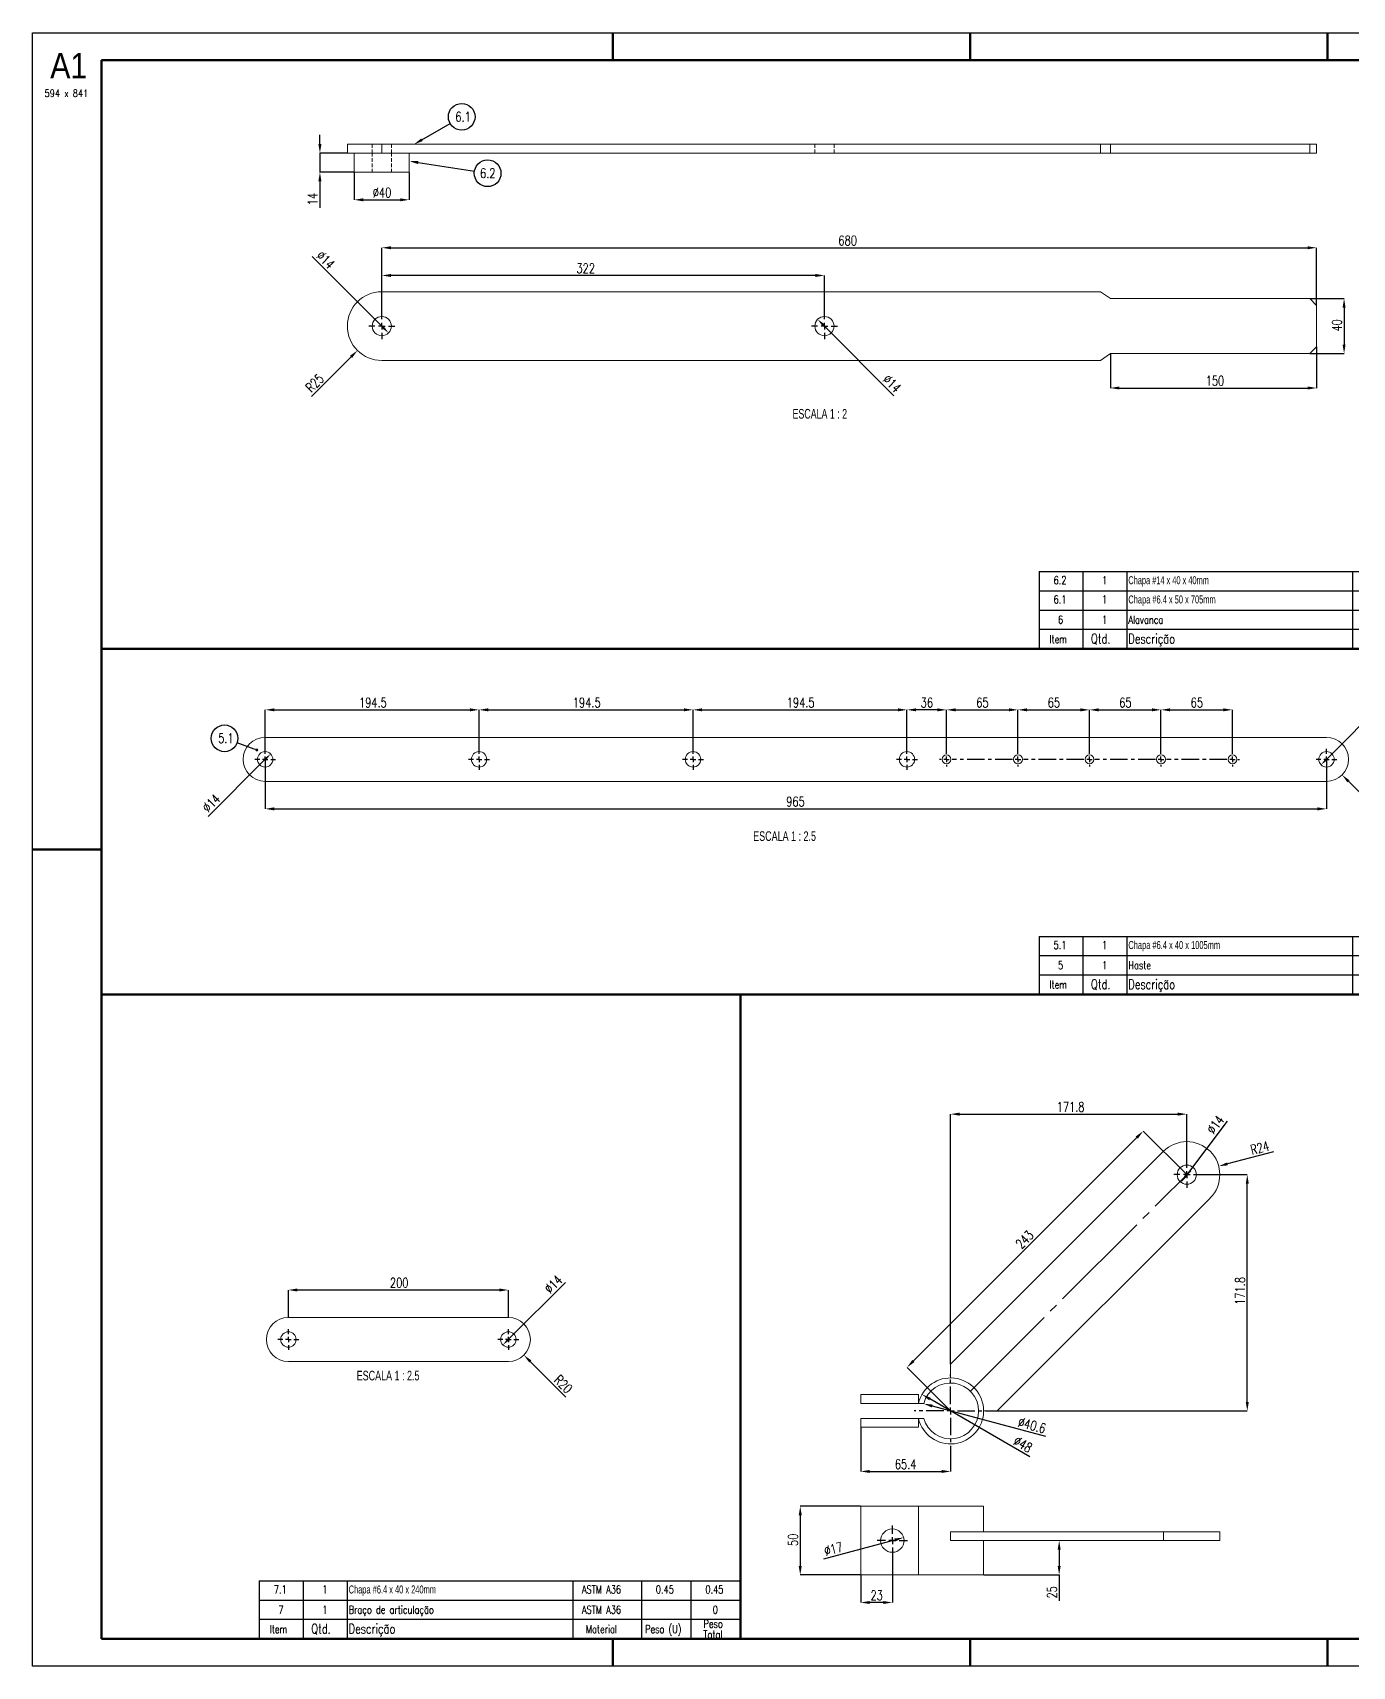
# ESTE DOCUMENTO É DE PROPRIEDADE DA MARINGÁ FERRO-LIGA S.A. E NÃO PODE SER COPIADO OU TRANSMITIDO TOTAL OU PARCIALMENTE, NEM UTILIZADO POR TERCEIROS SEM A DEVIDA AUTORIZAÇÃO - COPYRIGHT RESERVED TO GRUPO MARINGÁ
# Model space of a CAD drawing. Header units: millimetres. Extents: x 8191 to 9032, y 1301 to 1895.
# Drawn here: x 8191 to 8670, y 1301 to 1895 of the extents above; entities that cross this region are included whole.
import ezdxf

# ---------------------------------------------------------------- set-up
doc = ezdxf.new("R2010")
doc.units = ezdxf.units.MM
for name, pattern in [('SLD-Mista-longa', [19.05, 15.24, -1.27, 1.27, -1.27]), ('SLD-Mista-simples', [10.16, 6.35, -1.27, 1.27, -1.27]), ('SLD-Sólida', [0]), ('SLD-Tracejada', [1.905, 1.27, -0.635])]:
    doc.linetypes.add(name, pattern=pattern)
for name, color, linetype in [('CENTRO', 6, 'SLD-Mista-simples'), ('COTA', 1, 'SLD-Sólida'), ('FOLHA', 7, 'Continuous'), ('FORMATO', 90, 'SLD-Sólida'), ('Invisivel', 50, 'SLD-Tracejada'), ('TEXTO', 7, 'SLD-Sólida')]:
    doc.layers.add(name, color=color, linetype=linetype)
doc.layers.add('ID05', color=2, linetype='Continuous', lineweight=50)
doc.styles.add('RMN', font='ROMANS9.SHX', dxfattribs={"width": 0.85})
doc.styles.add('SLDTEXTSTYLE10', font='TXT', dxfattribs={"width": 0.696429})
doc.styles.add('SLDTEXTSTYLE3', font='SIMPLEX')
doc.styles.add('SLDTEXTSTYLE6', font='TXT', dxfattribs={"width": 0.7})
doc.styles.add('SLDTEXTSTYLE7', font='TXT', dxfattribs={"width": 0.698276})
doc.styles.add('SLDTEXTSTYLE8', font='TXT', dxfattribs={"width": 0.696429})
doc.styles.add('SLDTEXTSTYLE9', font='TXT', dxfattribs={"width": 0.6875})
doc.styles.add('SSN', font='sas_____.pfb', dxfattribs={"width": 0.85})

# ---------------------------------------------------------------- blocks, each defined once
blk = doc.blocks.new('A$C717d2b6b')
at = {"layer": 'TEXTO'}
for p, q in [((0, 28.09), (0, 21.09)), ((0, 28.09), (16, 28.09)), ((16, 28.09), (16, 21.09)), ((16, 28.09), (32, 28.09)), ((32, 28.09), (32, 21.09)), ((32, 28.09), (114, 28.09)), ((114, 28.09), (114, 21.09)), ((114, 28.09), (139, 28.09)), ((139, 28.09), (139, 21.09)), ((139, 28.09), (157, 28.09)), ((157, 28.09), (157, 21.09)), ((157, 28.09), (175, 28.09)), ((175, 28.09), (175, 21.09)), ((0, 21.09), (0, 14.09)), ((0, 21.09), (16, 21.09)), ((16, 21.09), (16, 14.09)), ((16, 21.09), (32, 21.09)), ((32, 21.09), (32, 14.09)), ((32, 21.09), (114, 21.09)), ((114, 21.09), (114, 14.09)), ((114, 21.09), (139, 21.09)), ((139, 21.09), (139, 14.09)), ((139, 21.09), (157, 21.09)), ((157, 21.09), (157, 14.09)), ((157, 21.09), (175, 21.09)), ((175, 21.09), (175, 14.09)), ((0, 14.09), (0, 7.09)), ((0, 14.09), (16, 14.09)), ((16, 14.09), (16, 7.09)), ((16, 14.09), (32, 14.09)), ((32, 14.09), (32, 7.09)), ((32, 14.09), (114, 14.09)), ((114, 14.09), (114, 7.09)), ((114, 14.09), (139, 14.09)), ((139, 14.09), (139, 7.09)), ((139, 14.09), (157, 14.09)), ((157, 14.09), (157, 7.09)), ((157, 14.09), (175, 14.09)), ((175, 14.09), (175, 7.09)), ((0, 7.09), (0, 0)), ((0, 7.09), (16, 7.09)), ((16, 7.09), (16, 0)), ((16, 7.09), (32, 7.09)), ((32, 7.09), (32, 0)), ((32, 7.09), (114, 7.09)), ((114, 7.09), (114, 0)), ((114, 7.09), (139, 7.09)), ((139, 7.09), (139, 0)), ((139, 7.09), (157, 7.09)), ((157, 7.09), (157, 0)), ((157, 7.09), (175, 7.09)), ((175, 7.09), (175, 0)), ((0, 0), (16, 0)), ((16, 0), (32, 0)), ((32, 0), (114, 0)), ((114, 0), (139, 0)), ((139, 0), (157, 0)), ((157, 0), (175, 0))]:
    blk.add_line(p, q, dxfattribs=at)
for s, height, style, width, p in [('6.2', 2.91, 'SLDTEXTSTYLE3', 0.75, (5.31, 23.49)), ('1', 2.91, 'SLDTEXTSTYLE3', 0.75, (22.92, 23.49)), ('Chapa #14 x 40 x 40mm', 2.9104, 'SLDTEXTSTYLE7', 0.690476, (32.5, 23.49)), ('ASTM A36', 2.91, 'SLDTEXTSTYLE3', 0.75, (117.36, 23.49)), ('0.12', 2.91, 'SLDTEXTSTYLE3', 0.75, (144.24, 23.49)), ('0.12', 3.5, 'SLDTEXTSTYLE3', 0.75, (161.47, 23.34)), ('6.1', 2.91, 'SLDTEXTSTYLE3', 0.75, (5.31, 16.49)), ('1', 2.91, 'SLDTEXTSTYLE3', 0.75, (22.92, 16.49)), ('Chapa #6.4 x 50 x 705mm', 2.9104, 'SLDTEXTSTYLE6', 0.695652, (32.5, 16.49)), ('ASTM A36', 2.91, 'SLDTEXTSTYLE3', 0.75, (117.36, 16.49)), ('1.65', 2.91, 'SLDTEXTSTYLE3', 0.75, (144.24, 16.49)), ('1.65', 2.91, 'SLDTEXTSTYLE3', 0.75, (162.24, 16.49)), ('6', 2.91, 'SLDTEXTSTYLE3', 0.75, (6.92, 9.13)), ('1', 2.91, 'SLDTEXTSTYLE3', 0.75, (22.92, 9.13)), ('Alavanca', 2.91, 'SLDTEXTSTYLE3', 0.75, (32.5, 9.13)), ('ASTM A36', 2.91, 'SLDTEXTSTYLE3', 0.75, (117.36, 9.13)), ('0', 2.91, 'SLDTEXTSTYLE3', 0.75, (164.92, 9.13)), ('Peso', 2.91, 'SLDTEXTSTYLE3', 0.75, (161.57, 4.02)), ('Item', 2.91, 'SLDTEXTSTYLE3', 0.75, (3.82, 2.08)), ('Qtd.', 3.5, 'SLDTEXTSTYLE3', 0.75, (18.93, 1.93)), ('Descrição', 3.5, 'SLDTEXTSTYLE3', 0.75, (32.5, 1.93)), ('Material', 2.91, 'SLDTEXTSTYLE3', 0.75, (118.78, 2.08)), ('Peso (U)', 2.91, 'SLDTEXTSTYLE3', 0.75, (140.33, 2.08)), ('Total', 2.91, 'SLDTEXTSTYLE3', 0.75, (161.53, 0.14))]:
    blk.add_text(s, height=height, dxfattribs=dict(at, style=style, width=width)).set_placement(p)
blk = doc.blocks.new('A$C8d7c5466')
at = {"layer": 'TEXTO'}
for p, q in [((0, 21.09), (0, 14.09)), ((0, 21.09), (16, 21.09)), ((16, 21.09), (16, 14.09)), ((16, 21.09), (32, 21.09)), ((32, 21.09), (32, 14.09)), ((32, 21.09), (114, 21.09)), ((114, 21.09), (114, 14.09)), ((114, 21.09), (139, 21.09)), ((139, 21.09), (139, 14.09)), ((139, 21.09), (157, 21.09)), ((157, 21.09), (157, 14.09)), ((157, 21.09), (175, 21.09)), ((175, 21.09), (175, 14.09)), ((0, 14.09), (0, 7.09)), ((0, 14.09), (16, 14.09)), ((16, 14.09), (16, 7.09)), ((16, 14.09), (32, 14.09)), ((32, 14.09), (32, 7.09)), ((32, 14.09), (114, 14.09)), ((114, 14.09), (114, 7.09)), ((114, 14.09), (139, 14.09)), ((139, 14.09), (139, 7.09)), ((139, 14.09), (157, 14.09)), ((157, 14.09), (157, 7.09)), ((157, 14.09), (175, 14.09)), ((175, 14.09), (175, 7.09)), ((0, 7.09), (0, 0)), ((0, 7.09), (16, 7.09)), ((16, 7.09), (16, 0)), ((16, 7.09), (32, 7.09)), ((32, 7.09), (32, 0)), ((32, 7.09), (114, 7.09)), ((114, 7.09), (114, 0)), ((114, 7.09), (139, 7.09)), ((139, 7.09), (139, 0)), ((139, 7.09), (157, 7.09)), ((157, 7.09), (157, 0)), ((157, 7.09), (175, 7.09)), ((175, 7.09), (175, 0)), ((0, 0), (16, 0)), ((16, 0), (32, 0)), ((32, 0), (114, 0)), ((114, 0), (139, 0)), ((139, 0), (157, 0)), ((157, 0), (175, 0))]:
    blk.add_line(p, q, dxfattribs=at)
for s, height, style, width, p in [('5.1', 2.91, 'SLDTEXTSTYLE3', 0.75, (5.31, 16.49)), ('1', 2.91, 'SLDTEXTSTYLE3', 0.75, (22.92, 16.49)), ('Chapa #6.4 x 40 x 1005mm', 2.9104, 'SLDTEXTSTYLE8', 0.697917, (32.5, 16.49)), ('ASTM A36', 2.91, 'SLDTEXTSTYLE3', 0.75, (117.36, 16.49)), ('1.94', 2.91, 'SLDTEXTSTYLE3', 0.75, (144.24, 16.49)), ('1.94', 2.91, 'SLDTEXTSTYLE3', 0.75, (162.24, 16.49)), ('5', 2.91, 'SLDTEXTSTYLE3', 0.75, (6.92, 9.13)), ('1', 2.91, 'SLDTEXTSTYLE3', 0.75, (22.92, 9.13)), ('Haste', 2.91, 'SLDTEXTSTYLE3', 0.75, (32.5, 9.13)), ('ASTM A36', 2.91, 'SLDTEXTSTYLE3', 0.75, (117.36, 9.13)), ('0', 2.91, 'SLDTEXTSTYLE3', 0.75, (164.92, 9.13)), ('Peso', 2.91, 'SLDTEXTSTYLE3', 0.75, (161.57, 4.02)), ('Item', 2.91, 'SLDTEXTSTYLE3', 0.75, (3.82, 2.08)), ('Qtd.', 3.5, 'SLDTEXTSTYLE3', 0.75, (18.93, 1.93)), ('Descrição', 3.5, 'SLDTEXTSTYLE3', 0.75, (32.5, 1.93)), ('Material', 2.91, 'SLDTEXTSTYLE3', 0.75, (118.78, 2.08)), ('Peso (U)', 2.91, 'SLDTEXTSTYLE3', 0.75, (140.33, 2.08)), ('Total', 2.91, 'SLDTEXTSTYLE3', 0.75, (161.53, 0.14))]:
    blk.add_text(s, height=height, dxfattribs=dict(at, style=style, width=width)).set_placement(p)
blk = doc.blocks.new('A$C44af1f06')
at = {"layer": 'TEXTO'}
for p, q in [((0, 21.09), (0, 14.09)), ((0, 21.09), (16, 21.09)), ((16, 21.09), (16, 14.09)), ((16, 21.09), (32, 21.09)), ((32, 21.09), (32, 14.09)), ((32, 21.09), (114, 21.09)), ((114, 21.09), (114, 14.09)), ((114, 21.09), (139, 21.09)), ((139, 21.09), (139, 14.09)), ((139, 21.09), (157, 21.09)), ((157, 21.09), (157, 14.09)), ((157, 21.09), (175, 21.09)), ((175, 21.09), (175, 14.09)), ((0, 14.09), (0, 7.09)), ((0, 14.09), (16, 14.09)), ((16, 14.09), (16, 7.09)), ((16, 14.09), (32, 14.09)), ((32, 14.09), (32, 7.09)), ((32, 14.09), (114, 14.09)), ((114, 14.09), (114, 7.09)), ((114, 14.09), (139, 14.09)), ((139, 14.09), (139, 7.09)), ((139, 14.09), (157, 14.09)), ((157, 14.09), (157, 7.09)), ((157, 14.09), (175, 14.09)), ((175, 14.09), (175, 7.09)), ((0, 7.09), (0, 0)), ((0, 7.09), (16, 7.09)), ((16, 7.09), (16, 0)), ((16, 7.09), (32, 7.09)), ((32, 7.09), (32, 0)), ((32, 7.09), (114, 7.09)), ((114, 7.09), (114, 0)), ((114, 7.09), (139, 7.09)), ((139, 7.09), (139, 0)), ((139, 7.09), (157, 7.09)), ((157, 7.09), (157, 0)), ((157, 7.09), (175, 7.09)), ((175, 7.09), (175, 0)), ((0, 0), (16, 0)), ((16, 0), (32, 0)), ((32, 0), (114, 0)), ((114, 0), (139, 0)), ((139, 0), (157, 0)), ((157, 0), (175, 0))]:
    blk.add_line(p, q, dxfattribs=at)
for s, height, style, width, p in [('7.1', 2.91, 'SLDTEXTSTYLE3', 0.75, (5.31, 16.49)), ('1', 2.91, 'SLDTEXTSTYLE3', 0.75, (22.92, 16.49)), ('Chapa #6.4 x 40 x 240mm', 2.9104, 'SLDTEXTSTYLE6', 0.695652, (32.5, 16.49)), ('ASTM A36', 2.91, 'SLDTEXTSTYLE3', 0.75, (117.36, 16.49)), ('0.45', 2.91, 'SLDTEXTSTYLE3', 0.75, (144.24, 16.49)), ('0.45', 2.91, 'SLDTEXTSTYLE3', 0.75, (162.24, 16.49)), ('7', 2.91, 'SLDTEXTSTYLE3', 0.75, (6.92, 9.13)), ('1', 2.91, 'SLDTEXTSTYLE3', 0.75, (22.92, 9.13)), ('Braço de articulação', 2.9104, 'SLDTEXTSTYLE3', 0.75, (32.5, 9.13)), ('ASTM A36', 2.91, 'SLDTEXTSTYLE3', 0.75, (117.36, 9.13)), ('0', 2.91, 'SLDTEXTSTYLE3', 0.75, (164.92, 9.13)), ('Peso', 2.91, 'SLDTEXTSTYLE3', 0.75, (161.57, 4.02)), ('Item', 2.91, 'SLDTEXTSTYLE3', 0.75, (3.82, 2.08)), ('Qtd.', 3.5, 'SLDTEXTSTYLE3', 0.75, (18.93, 1.93)), ('Descrição', 3.5, 'SLDTEXTSTYLE3', 0.75, (32.5, 1.93)), ('Material', 2.91, 'SLDTEXTSTYLE3', 0.75, (118.78, 2.08)), ('Peso (U)', 2.91, 'SLDTEXTSTYLE3', 0.75, (140.33, 2.08)), ('Total', 2.91, 'SLDTEXTSTYLE3', 0.75, (161.53, 0.14))]:
    blk.add_text(s, height=height, dxfattribs=dict(at, style=style, width=width)).set_placement(p)

msp = doc.modelspace()

# ---------------------------------------------------------------- linework, layer by layer
at = {"linetype": 'SLD-Sólida', "lineweight": 18}
for p, q in [((8304.99, 1854.13), (8304.99, 1850.96)), ((8304.99, 1854.13), (8317.49, 1854.13)), ((8317.49, 1850.96), (8317.49, 1854.13)), ((8317.49, 1854.13), (8578.92, 1854.13)), ((8578.92, 1850.96), (8578.92, 1854.13)), ((8578.92, 1854.13), (8582.49, 1854.13)), ((8582.49, 1850.96), (8582.49, 1854.13)), ((8582.49, 1854.13), (8654.99, 1854.13)), ((8654.99, 1850.96), (8654.99, 1854.13)), ((8654.99, 1854.13), (8657.49, 1854.13)), ((8657.49, 1854.13), (8657.49, 1850.96)), ((8304.99, 1850.96), (8317.49, 1850.96)), ((8307.49, 1850.96), (8307.49, 1843.96)), ((8317.49, 1850.96), (8578.92, 1850.96)), ((8327.49, 1843.96), (8327.49, 1850.96)), ((8578.92, 1850.96), (8582.49, 1850.96)), ((8582.49, 1850.96), (8654.99, 1850.96)), ((8657.49, 1850.96), (8654.99, 1850.96)), ((8327.49, 1843.96), (8307.49, 1843.96)), ((8578.92, 1800.53), (8317.49, 1800.53)), ((8582.49, 1798.03), (8578.92, 1800.53)), ((8654.99, 1798.03), (8582.49, 1798.03)), ((8657.49, 1795.53), (8654.99, 1798.03)), ((8657.49, 1780.53), (8657.49, 1795.53)), ((8578.92, 1775.53), (8582.49, 1778.03)), ((8582.49, 1778.03), (8654.99, 1778.03)), ((8654.99, 1778.03), (8657.49, 1780.53)), ((8317.49, 1775.53), (8578.92, 1775.53)), ((8661.09, 1638.51), (8275.09, 1638.51)), ((8275.09, 1622.51), (8661.09, 1622.51)), ((8601.8, 1487.99), (8524.37, 1410.56)), ((8541.34, 1393.59), (8618.77, 1471.01)), ((8363.53, 1427.56), (8283.53, 1427.56)), ((8283.53, 1411.56), (8363.53, 1411.56)), ((8524.37, 1410.56), (8524.37, 1405.59)), ((8491.69, 1396.34), (8491.69, 1399.51)), ((8512.69, 1399.51), (8491.69, 1399.51)), ((8512.69, 1396.34), (8491.69, 1396.34)), ((8512.69, 1399.51), (8512.69, 1396.34)), ((8514.59, 1396.34), (8512.69, 1396.34)), ((8491.69, 1390.84), (8491.69, 1387.66)), ((8512.69, 1390.84), (8491.69, 1390.84)), ((8512.69, 1390.84), (8514.59, 1390.84)), ((8512.69, 1387.66), (8512.69, 1390.84)), ((8536.37, 1393.59), (8541.34, 1393.59)), ((8512.69, 1387.66), (8491.69, 1387.66)), ((8491.69, 1358.94), (8491.69, 1333.94)), ((8491.69, 1358.94), (8512.69, 1358.94)), ((8536.37, 1358.94), (8512.69, 1358.94)), ((8512.69, 1358.94), (8512.69, 1333.94)), ((8536.37, 1349.61), (8536.37, 1358.94)), ((8524.37, 1349.61), (8524.37, 1346.44)), ((8601.8, 1349.61), (8524.37, 1349.61)), ((8601.8, 1349.61), (8601.8, 1346.44)), ((8622.28, 1349.61), (8601.8, 1349.61)), ((8622.28, 1346.44), (8622.28, 1349.61)), ((8601.8, 1346.44), (8524.37, 1346.44)), ((8536.37, 1333.94), (8536.37, 1346.44)), ((8622.28, 1346.44), (8601.8, 1346.44)), ((8512.69, 1333.94), (8491.69, 1333.94)), ((8536.37, 1333.94), (8512.69, 1333.94))]:
    msp.add_line(p, q, dxfattribs=at)
at = {"linetype": 'SLD-Tracejada', "lineweight": 18}
for p, q in [((8317.49, 1850.96), (8317.49, 1854.13)), ((8474.99, 1854.13), (8474.99, 1850.96)), ((8481.99, 1850.96), (8481.99, 1854.13))]:
    msp.add_line(p, q, dxfattribs=at)
at = {"linetype": 'SLD-Sólida', "lineweight": 18}
for centre, radius in [((8317.49, 1788.03), 3.5), ((8478.49, 1788.03), 3.5), ((8275.09, 1630.51), 2.8), ((8352.89, 1630.51), 2.8), ((8430.69, 1630.51), 2.8), ((8508.49, 1630.51), 2.8), ((8522.89, 1630.51), 1.6), ((8548.89, 1630.51), 1.6), ((8574.89, 1630.51), 1.6), ((8600.89, 1630.51), 1.6), ((8626.89, 1630.51), 1.6), ((8661.09, 1630.51), 2.8), ((8610.28, 1479.5), 3.5), ((8283.53, 1419.56), 2.8), ((8363.53, 1419.56), 2.8), ((8503.19, 1346.44), 4.25)]:
    msp.add_circle(centre, radius, dxfattribs=at)
for centre, radius, start, end in [((8317.49, 1788.03), 12.5, 90, 270), ((8275.09, 1630.51), 8, 90, 270), ((8661.09, 1630.51), 8, 270, 90), ((8610.28, 1479.5), 12, 315, 135), ((8283.53, 1419.56), 8, 90, 270), ((8363.53, 1419.56), 8, 270, 90), ((8524.37, 1393.59), 12, 193.24801, 166.75199), ((8524.37, 1393.59), 10.16, 195.7041, 164.2959)]:
    msp.add_arc(centre, radius, start, end, dxfattribs=at)
at = {"layer": 'CENTRO'}
for p, q in [((8314.99, 1788.03), (8312.74, 1788.03)), ((8317.49, 1788.03), (8316.24, 1788.03)), ((8317.49, 1790.53), (8317.49, 1792.78)), ((8317.49, 1788.03), (8317.49, 1789.28)), ((8317.49, 1788.03), (8317.49, 1786.78)), ((8317.49, 1788.03), (8318.74, 1788.03)), ((8319.99, 1788.03), (8322.24, 1788.03)), ((8475.99, 1788.03), (8473.74, 1788.03)), ((8478.49, 1788.03), (8477.24, 1788.03)), ((8478.49, 1790.53), (8478.49, 1792.78)), ((8478.49, 1788.03), (8478.49, 1789.28)), ((8478.49, 1788.03), (8478.49, 1786.78)), ((8478.49, 1788.03), (8479.74, 1788.03)), ((8480.99, 1788.03), (8483.24, 1788.03)), ((8317.49, 1785.53), (8317.49, 1783.28)), ((8478.49, 1785.53), (8478.49, 1783.28)), ((8275.09, 1632.51), (8275.09, 1634.31)), ((8352.89, 1632.51), (8352.89, 1634.31)), ((8430.69, 1632.51), (8430.69, 1634.31)), ((8508.49, 1632.51), (8508.49, 1634.31)), ((8661.09, 1632.51), (8661.09, 1634.31)), ((8273.09, 1630.51), (8271.29, 1630.51)), ((8275.09, 1630.51), (8274.09, 1630.51)), ((8275.09, 1630.51), (8275.09, 1631.51)), ((8275.09, 1630.51), (8275.09, 1629.51)), ((8275.09, 1630.51), (8276.09, 1630.51)), ((8275.09, 1628.51), (8275.09, 1626.71)), ((8277.09, 1630.51), (8278.89, 1630.51)), ((8350.89, 1630.51), (8349.09, 1630.51)), ((8352.89, 1630.51), (8351.89, 1630.51)), ((8352.89, 1630.51), (8352.89, 1631.51)), ((8352.89, 1630.51), (8352.89, 1629.51)), ((8352.89, 1630.51), (8353.89, 1630.51)), ((8352.89, 1628.51), (8352.89, 1626.71)), ((8354.89, 1630.51), (8356.69, 1630.51)), ((8428.69, 1630.51), (8426.89, 1630.51)), ((8430.69, 1630.51), (8429.69, 1630.51)), ((8430.69, 1630.51), (8430.69, 1631.51)), ((8430.69, 1630.51), (8430.69, 1629.51)), ((8430.69, 1630.51), (8431.69, 1630.51)), ((8430.69, 1628.51), (8430.69, 1626.71)), ((8432.69, 1630.51), (8434.49, 1630.51)), ((8506.49, 1630.51), (8504.69, 1630.51)), ((8508.49, 1630.51), (8507.49, 1630.51)), ((8508.49, 1630.51), (8508.49, 1631.51)), ((8508.49, 1630.51), (8508.49, 1629.51)), ((8508.49, 1630.51), (8509.49, 1630.51)), ((8508.49, 1628.51), (8508.49, 1626.71)), ((8510.49, 1630.51), (8512.29, 1630.51)), ((8520.89, 1630.51), (8520.29, 1630.51)), ((8522.89, 1630.51), (8521.89, 1630.51)), ((8522.89, 1632.51), (8522.89, 1633.11)), ((8522.89, 1630.51), (8522.89, 1631.51)), ((8522.89, 1630.51), (8522.89, 1629.51)), ((8522.89, 1630.51), (8523.89, 1630.51)), ((8522.89, 1628.51), (8522.89, 1627.91)), ((8546.89, 1630.51), (8524.89, 1630.51)), ((8548.89, 1630.51), (8547.89, 1630.51)), ((8548.89, 1632.51), (8548.89, 1633.11)), ((8548.89, 1630.51), (8548.89, 1631.51)), ((8548.89, 1630.51), (8548.89, 1629.51)), ((8548.89, 1630.51), (8549.89, 1630.51)), ((8548.89, 1628.51), (8548.89, 1627.91)), ((8572.89, 1630.51), (8550.89, 1630.51)), ((8574.89, 1630.51), (8573.89, 1630.51)), ((8574.89, 1632.51), (8574.89, 1633.11)), ((8574.89, 1630.51), (8574.89, 1631.51)), ((8574.89, 1630.51), (8574.89, 1629.51)), ((8574.89, 1630.51), (8575.89, 1630.51)), ((8574.89, 1628.51), (8574.89, 1627.91)), ((8598.89, 1630.51), (8576.89, 1630.51)), ((8600.89, 1630.51), (8599.89, 1630.51)), ((8600.89, 1632.51), (8600.89, 1633.11)), ((8600.89, 1630.51), (8600.89, 1631.51)), ((8600.89, 1630.51), (8600.89, 1629.51)), ((8600.89, 1630.51), (8601.89, 1630.51)), ((8600.89, 1628.51), (8600.89, 1627.91)), ((8624.89, 1630.51), (8602.89, 1630.51)), ((8626.89, 1630.51), (8625.89, 1630.51)), ((8626.89, 1632.51), (8626.89, 1633.11)), ((8626.89, 1630.51), (8626.89, 1631.51)), ((8626.89, 1630.51), (8626.89, 1629.51)), ((8626.89, 1630.51), (8627.89, 1630.51)), ((8626.89, 1628.51), (8626.89, 1627.91)), ((8628.89, 1630.51), (8629.49, 1630.51)), ((8659.09, 1630.51), (8657.29, 1630.51)), ((8661.09, 1630.51), (8660.09, 1630.51)), ((8661.09, 1630.51), (8661.09, 1631.51)), ((8661.09, 1630.51), (8661.09, 1629.51)), ((8661.09, 1630.51), (8662.09, 1630.51)), ((8661.09, 1628.51), (8661.09, 1626.71)), ((8663.09, 1630.51), (8664.89, 1630.51)), ((8607.78, 1479.5), (8605.53, 1479.5)), ((8610.28, 1479.5), (8609.03, 1479.5)), ((8610.28, 1482), (8610.28, 1484.25)), ((8610.28, 1479.5), (8610.28, 1480.75)), ((8610.28, 1479.5), (8610.28, 1478.25)), ((8610.28, 1479.5), (8611.53, 1479.5)), ((8612.78, 1479.5), (8615.03, 1479.5)), ((8610.28, 1477), (8610.28, 1474.75)), ((8283.53, 1421.56), (8283.53, 1423.36)), ((8283.53, 1419.56), (8283.53, 1420.56)), ((8363.53, 1421.56), (8363.53, 1423.36)), ((8363.53, 1419.56), (8363.53, 1420.56)), ((8281.53, 1419.56), (8279.73, 1419.56)), ((8283.53, 1419.56), (8282.53, 1419.56)), ((8283.53, 1419.56), (8283.53, 1418.56)), ((8283.53, 1419.56), (8284.53, 1419.56)), ((8283.53, 1417.56), (8283.53, 1415.76)), ((8285.53, 1419.56), (8287.33, 1419.56)), ((8361.53, 1419.56), (8359.73, 1419.56)), ((8363.53, 1419.56), (8362.53, 1419.56)), ((8363.53, 1419.56), (8363.53, 1418.56)), ((8363.53, 1419.56), (8364.53, 1419.56)), ((8363.53, 1417.56), (8363.53, 1415.76)), ((8365.53, 1419.56), (8367.33, 1419.56)), ((8524.37, 1396.09), (8524.37, 1406.84)), ((8521.87, 1393.59), (8511.12, 1393.59)), ((8524.37, 1393.59), (8523.12, 1393.59)), ((8524.37, 1393.59), (8524.37, 1394.84)), ((8524.37, 1393.59), (8524.37, 1392.34)), ((8524.37, 1393.59), (8525.62, 1393.59)), ((8524.37, 1391.09), (8524.37, 1380.34)), ((8526.87, 1393.59), (8537.62, 1393.59)), ((8503.19, 1348.94), (8503.19, 1351.94)), ((8500.69, 1346.44), (8497.69, 1346.44)), ((8503.19, 1346.44), (8501.94, 1346.44)), ((8503.19, 1346.44), (8503.19, 1347.69)), ((8503.19, 1346.44), (8503.19, 1345.19)), ((8503.19, 1346.44), (8504.44, 1346.44)), ((8503.19, 1343.94), (8503.19, 1340.94)), ((8505.69, 1346.44), (8508.69, 1346.44))]:
    msp.add_line(p, q, dxfattribs=at)
at = {"layer": 'CENTRO', "linetype": 'SLD-Mista-longa', "lineweight": 18, "ltscale": 2.5}
msp.add_line((8531.44, 1400.66), (8611.7, 1480.91), dxfattribs=at)
at = {"layer": 'COTA'}
for p, q in [((8294.99, 1854.26), (8294.99, 1857.56)), ((8304.93, 1850.96), (8294.99, 1850.96)), ((8294.99, 1850.96), (8294.99, 1843.96)), ((8307.43, 1843.96), (8294.99, 1843.96)), ((8307.49, 1843.9), (8307.49, 1833.96)), ((8327.49, 1843.9), (8327.49, 1833.96)), ((8294.99, 1840.66), (8294.99, 1831.1)), ((8310.79, 1833.96), (8324.19, 1833.96)), ((8292.21, 1813.31), (8317.63, 1787.89)), ((8317.49, 1792.84), (8317.49, 1816.53)), ((8320.79, 1816.53), (8654.19, 1816.53)), ((8657.49, 1795.59), (8657.49, 1816.53)), ((8317.49, 1792.84), (8317.49, 1806.44)), ((8475.19, 1806.44), (8320.79, 1806.44)), ((8478.49, 1792.84), (8478.49, 1806.44)), ((8655.05, 1798.03), (8667.49, 1798.03)), ((8667.49, 1794.72), (8667.49, 1781.33)), ((8503.78, 1762.74), (8478.35, 1788.17)), ((8291.9, 1762.43), (8306.32, 1776.85)), ((8582.49, 1777.96), (8582.49, 1765.53)), ((8655.05, 1778.03), (8667.49, 1778.03)), ((8657.49, 1780.46), (8657.49, 1765.53)), ((8585.79, 1765.53), (8654.19, 1765.53)), ((8275.09, 1634.38), (8275.09, 1648.51)), ((8278.39, 1648.51), (8349.59, 1648.51)), ((8352.89, 1634.38), (8352.89, 1648.51)), ((8352.89, 1634.38), (8352.89, 1648.51)), ((8356.19, 1648.51), (8427.39, 1648.51)), ((8430.69, 1634.38), (8430.69, 1648.51)), ((8430.69, 1634.38), (8430.69, 1648.51)), ((8433.99, 1648.51), (8505.19, 1648.51)), ((8508.49, 1634.38), (8508.49, 1648.51)), ((8508.49, 1634.38), (8508.49, 1648.51)), ((8519.59, 1648.51), (8511.79, 1648.51)), ((8522.89, 1633.18), (8522.89, 1648.51)), ((8522.89, 1633.18), (8522.89, 1648.51)), ((8526.19, 1648.51), (8545.59, 1648.51)), ((8548.89, 1633.18), (8548.89, 1648.51)), ((8548.89, 1633.18), (8548.89, 1648.51)), ((8552.19, 1648.51), (8571.59, 1648.51)), ((8574.89, 1633.18), (8574.89, 1648.51)), ((8574.89, 1633.18), (8574.89, 1648.51)), ((8578.19, 1648.51), (8597.59, 1648.51)), ((8600.89, 1633.18), (8600.89, 1648.51)), ((8600.89, 1633.18), (8600.89, 1648.51)), ((8604.19, 1648.51), (8623.59, 1648.51)), ((8626.89, 1633.18), (8626.89, 1648.51)), ((8681.87, 1651.3), (8661.45, 1630.87)), ((8254.31, 1609.73), (8274.74, 1630.16)), ((8275.09, 1630.45), (8275.09, 1612.51)), ((8661.09, 1630.45), (8661.09, 1612.51)), ((8682.03, 1609.58), (8669.08, 1622.52)), ((8278.39, 1612.51), (8657.79, 1612.51)), ((8524.37, 1410.62), (8524.37, 1501.5)), ((8527.67, 1501.5), (8606.98, 1501.5)), ((8624.97, 1499), (8610.16, 1479.34)), ((8610.28, 1484.31), (8610.28, 1501.5)), ((8510.87, 1411.76), (8592.11, 1493)), ((8610.24, 1479.54), (8594.44, 1495.34)), ((8641.82, 1487.83), (8625.08, 1483.41)), ((8615.1, 1479.5), (8632.28, 1479.5)), ((8632.28, 1396.89), (8632.28, 1476.2)), ((8283.53, 1427.62), (8283.53, 1437.56)), ((8360.22, 1437.56), (8286.83, 1437.56)), ((8363.53, 1427.62), (8363.53, 1437.56)), ((8384.31, 1440.34), (8363.88, 1419.91)), ((8384.47, 1398.62), (8371.52, 1411.57)), ((8524.33, 1393.63), (8508.53, 1409.43)), ((8553.25, 1376.91), (8516.84, 1397.94)), ((8558.96, 1384.32), (8517.74, 1395.36)), ((8537.68, 1393.59), (8632.28, 1393.59)), ((8491.69, 1387.6), (8491.69, 1371.59)), ((8524.37, 1380.27), (8524.37, 1371.59)), ((8494.99, 1371.59), (8521.07, 1371.59)), ((8491.63, 1358.94), (8469.69, 1358.94)), ((8469.69, 1355.63), (8469.69, 1337.24)), ((8478.32, 1339.77), (8504.1, 1346.68)), ((8563.87, 1343.13), (8563.87, 1337.24)), ((8503.19, 1340.87), (8503.19, 1323.94)), ((8491.63, 1333.94), (8469.69, 1333.94)), ((8491.69, 1333.87), (8491.69, 1323.94)), ((8536.43, 1333.94), (8563.87, 1333.94)), ((8563.87, 1333.94), (8563.87, 1324.51)), ((8499.89, 1323.94), (8494.99, 1323.94))]:
    msp.add_line(p, q, dxfattribs=at)
for points in [[(8294.44, 1854.26), (8295.54, 1854.26), (8294.99, 1850.96)], [(8294.44, 1840.66), (8295.54, 1840.66), (8294.99, 1843.96)], [(8310.79, 1834.51), (8310.79, 1833.41), (8307.49, 1833.96)], [(8324.19, 1834.51), (8324.19, 1833.41), (8327.49, 1833.96)], [(8320.79, 1817.08), (8320.79, 1815.97), (8317.49, 1816.53)], [(8654.19, 1817.08), (8654.19, 1815.97), (8657.49, 1816.53)], [(8320.79, 1806.99), (8320.79, 1805.89), (8317.49, 1806.44)], [(8475.19, 1806.99), (8475.19, 1805.89), (8478.49, 1806.44)], [(8666.94, 1794.72), (8668.04, 1794.72), (8667.49, 1798.03)], [(8318.02, 1788.27), (8317.24, 1787.5), (8319.97, 1785.55)], [(8478.74, 1788.55), (8477.96, 1787.78), (8476.02, 1790.5)], [(8305.93, 1777.24), (8306.71, 1776.46), (8308.65, 1779.19)], [(8666.94, 1781.33), (8668.04, 1781.33), (8667.49, 1778.03)], [(8585.79, 1766.08), (8585.79, 1764.97), (8582.49, 1765.53)], [(8654.19, 1766.08), (8654.19, 1764.97), (8657.49, 1765.53)], [(8278.39, 1649.06), (8278.39, 1647.96), (8275.09, 1648.51)], [(8349.59, 1649.06), (8349.59, 1647.96), (8352.89, 1648.51)], [(8356.19, 1649.06), (8356.19, 1647.96), (8352.89, 1648.51)], [(8427.39, 1649.06), (8427.39, 1647.96), (8430.69, 1648.51)], [(8433.99, 1649.06), (8433.99, 1647.96), (8430.69, 1648.51)], [(8505.19, 1649.06), (8505.19, 1647.96), (8508.49, 1648.51)], [(8511.79, 1649.06), (8511.79, 1647.96), (8508.49, 1648.51)], [(8519.59, 1649.06), (8519.59, 1647.96), (8522.89, 1648.51)], [(8526.19, 1649.06), (8526.19, 1647.96), (8522.89, 1648.51)], [(8545.59, 1649.06), (8545.59, 1647.96), (8548.89, 1648.51)], [(8552.19, 1649.06), (8552.19, 1647.96), (8548.89, 1648.51)], [(8571.59, 1649.06), (8571.59, 1647.96), (8574.89, 1648.51)], [(8578.19, 1649.06), (8578.19, 1647.96), (8574.89, 1648.51)], [(8597.59, 1649.06), (8597.59, 1647.96), (8600.89, 1648.51)], [(8604.19, 1649.06), (8604.19, 1647.96), (8600.89, 1648.51)], [(8623.59, 1649.06), (8623.59, 1647.96), (8626.89, 1648.51)], [(8274.35, 1630.55), (8275.12, 1629.77), (8277.07, 1632.49)], [(8661.06, 1631.26), (8661.83, 1630.48), (8659.11, 1628.53)], [(8669.47, 1622.91), (8668.69, 1622.13), (8666.75, 1624.86)], [(8278.39, 1613.06), (8278.39, 1611.96), (8275.09, 1612.51)], [(8657.79, 1613.06), (8657.79, 1611.96), (8661.09, 1612.51)], [(8527.67, 1502.05), (8527.67, 1500.95), (8524.37, 1501.5)], [(8606.98, 1502.05), (8606.98, 1500.95), (8610.28, 1501.5)], [(8591.72, 1493.39), (8592.5, 1492.62), (8594.44, 1495.34)], [(8609.72, 1479.67), (8610.6, 1479.01), (8608.18, 1476.7)], [(8624.94, 1483.94), (8625.22, 1482.88), (8621.88, 1482.57)], [(8631.73, 1476.2), (8632.83, 1476.2), (8632.28, 1479.5)], [(8286.83, 1438.11), (8286.83, 1437.01), (8283.53, 1437.56)], [(8360.22, 1438.11), (8360.22, 1437.01), (8363.53, 1437.56)], [(8363.49, 1420.3), (8364.27, 1419.52), (8361.55, 1417.58)], [(8371.91, 1411.95), (8371.13, 1411.18), (8369.18, 1413.9)], [(8510.48, 1412.15), (8511.25, 1411.37), (8508.53, 1409.43)], [(8517.11, 1398.41), (8516.56, 1397.46), (8513.98, 1399.59)], [(8517.89, 1395.89), (8517.6, 1394.83), (8514.56, 1396.22)], [(8631.73, 1396.89), (8632.83, 1396.89), (8632.28, 1393.59)], [(8494.99, 1372.14), (8494.99, 1371.04), (8491.69, 1371.59)], [(8521.07, 1372.14), (8521.07, 1371.04), (8524.37, 1371.59)], [(8469.14, 1355.63), (8470.24, 1355.63), (8469.69, 1358.94)], [(8503.96, 1347.21), (8504.25, 1346.15), (8507.29, 1347.54)], [(8563.32, 1343.13), (8564.42, 1343.13), (8563.87, 1346.44)], [(8469.14, 1337.24), (8470.24, 1337.24), (8469.69, 1333.94)], [(8563.32, 1337.24), (8564.42, 1337.24), (8563.87, 1333.94)], [(8494.99, 1324.49), (8494.99, 1323.39), (8491.69, 1323.94)], [(8499.89, 1324.49), (8499.89, 1323.39), (8503.19, 1323.94)]]:
    msp.add_solid(points, dxfattribs=at)
at = {"layer": 'FOLHA', "color": 9, "lineweight": 100}
for p, q in [((8401.51, 1894.73), (8401.51, 1884.73)), ((8531.51, 1894.73), (8531.51, 1884.73)), ((8661.51, 1894.73), (8661.51, 1884.73)), ((8215.51, 1884.73), (9021.51, 1884.73)), ((8215.51, 1310.73), (8215.51, 1884.73)), ((8215.51, 1597.73), (8190.51, 1597.73)), ((9021.51, 1310.73), (8215.51, 1310.73)), ((8401.51, 1310.73), (8401.51, 1300.73)), ((8531.51, 1310.73), (8531.51, 1300.73)), ((8661.51, 1310.73), (8661.51, 1300.73))]:
    msp.add_line(p, q, dxfattribs=at)
at = {"layer": 'FOLHA'}
msp.add_lwpolyline([(8190.51, 1894.73), (9031.51, 1894.73), (9031.51, 1300.73), (8190.51, 1300.73)], close=True, dxfattribs=at)
at = {"layer": 'FORMATO'}
for p, q in [((8332.09, 1855.79), (8342.37, 1861.72)), ((8330.75, 1847.5), (8351.19, 1844.34)), ((8271.08, 1634.26), (8264.86, 1636.51))]:
    msp.add_line(p, q, dxfattribs=at)
at = {"layer": 'FORMATO', "linetype": 'ByBlock', "lineweight": -2}
msp.add_line((8271.56, 1634.09), (8271.08, 1634.26), dxfattribs=at)
at = {"layer": 'FORMATO', "linetype": 'ByBlock', "const_width": 0.508}
msp.add_lwpolyline([(8271.8, 1634, 1), (8272.27, 1633.83, 1)], format="xyb", close=True, dxfattribs=at)
at = {"layer": 'FORMATO'}
for centre in [(8346.56, 1864.15), (8355.99, 1843.6), (8260.3, 1638.15)]:
    msp.add_circle(centre, 4.85, dxfattribs=at)
for points in [[(8332.36, 1855.31), (8329.23, 1854.13), (8331.81, 1856.26)], [(8330.67, 1846.95), (8327.49, 1848), (8330.84, 1848.04)]]:
    msp.add_solid(points, dxfattribs=at)
at = {"layer": 'ID05', "color": 5}
for p, q in [((8731.53, 1670.7), (8215.99, 1670.7)), ((8731.53, 1545.05), (8215.51, 1545.05)), ((8447.94, 1545.05), (8447.94, 1310.73))]:
    msp.add_line(p, q, dxfattribs=at)
at = {"layer": 'Invisivel', "linetype": 'SLD-Tracejada', "lineweight": 18}
for p, q in [((8313.99, 1854.13), (8313.99, 1850.96)), ((8320.99, 1850.96), (8320.99, 1854.13)), ((8313.99, 1850.96), (8313.99, 1843.96)), ((8320.99, 1843.96), (8320.99, 1850.96))]:
    msp.add_line(p, q, dxfattribs=at)

# ---------------------------------------------------------------- block references
for name, p in [('A$C717d2b6b', (8556.53, 1670.7)), ('A$C8d7c5466', (8556.53, 1545.05)), ('A$C44af1f06', (8272.94, 1310.73))]:
    msp.add_blockref(name, p)

# ---------------------------------------------------------------- texts
at = {"layer": 'COTA', "style": 'SLDTEXTSTYLE3', "width": 0.75}
for s, rotation, p in [('14', 90, (8294.12, 1831.98)), ('∅14', 315, (8293.44, 1813.31)), ('40', 90, (8666.62, 1786.06)), ('R25', 45, (8291.9, 1763.67)), ('∅14', 315, (8499.44, 1768.31)), ('∅14', 45, (8254.31, 1610.97)), ('∅14', 53.01509, (8620.06, 1493.93)), ('R24', 14.79937, (8633.98, 1486.67)), ('243', 45, (8550.16, 1452.3)), ('∅14', 45, (8378.74, 1436.01)), ('171.8', 90, (8631.41, 1432.17)), ('R20', 315, (8379.83, 1404.5)), ('∅40.6', 345, (8548.62, 1387.99)), ('∅48', 330, (8546.87, 1381.61)), ('50', 90, (8468.81, 1344.47)), ('∅17', 15, (8478.94, 1340.84)), ('25', 90, (8563, 1325.38))]:
    msp.add_text(s, height=3.5, rotation=rotation, dxfattribs=at).set_placement(p)
for s, p in [('∅40', (8314.21, 1834.83)), ('680', (8483.56, 1817.4)), ('322', (8388.28, 1807.32)), ('150', (8617.15, 1766.4)), ('194.5', (8309.18, 1649.39)), ('194.5', (8386.98, 1649.39)), ('194.5', (8464.78, 1649.39)), ('36', (8513.5, 1649.39)), ('65', (8533.7, 1649.39)), ('65', (8559.7, 1649.39)), ('65', (8585.7, 1649.39)), ('65', (8611.7, 1649.39)), ('965', (8464.59, 1613.39)), ('171.8', (8562.95, 1502.38)), ('200', (8320.46, 1438.43)), ('65.4', (8504.09, 1372.46)), ('23', (8495.25, 1324.81))]:
    msp.add_text(s, height=3.5, dxfattribs=at).set_placement(p)
at = {"layer": 'FOLHA', "color": 1, "style": 'SSN', "width": 0.85}
msp.add_text('A1', height=9.265, dxfattribs=at).set_placement((8196.91, 1878.11))
at = {"layer": 'FOLHA', "style": 'RMN', "width": 0.85}
msp.add_text('594 x 841', height=2.58, dxfattribs=at).set_placement((8194.85, 1871.43))
at = {"layer": 'FORMATO', "style": 'SLDTEXTSTYLE3', "width": 0.75}
for s, p in [('6.1', (8344.26, 1862.43)), ('6.2', (8353.24, 1841.89)), ('5.1', (8258, 1636.44))]:
    msp.add_text(s, height=3.5, dxfattribs=at).set_placement(p)
at = {"layer": 'TEXTO'}
for s, style, width, p in [('ESCALA 1 : 2', 'SLDTEXTSTYLE9', 0.6875, (8466.88, 1754.41)), ('ESCALA 1 : 2.5', 'SLDTEXTSTYLE10', 0.696429, (8452.58, 1600.85)), ('ESCALA 1 : 2.5', 'SLDTEXTSTYLE10', 0.696429, (8308.37, 1404.69))]:
    msp.add_text(s, height=3.5, dxfattribs=dict(at, style=style, width=width)).set_placement(p)

doc.saveas('drawing.dxf')
